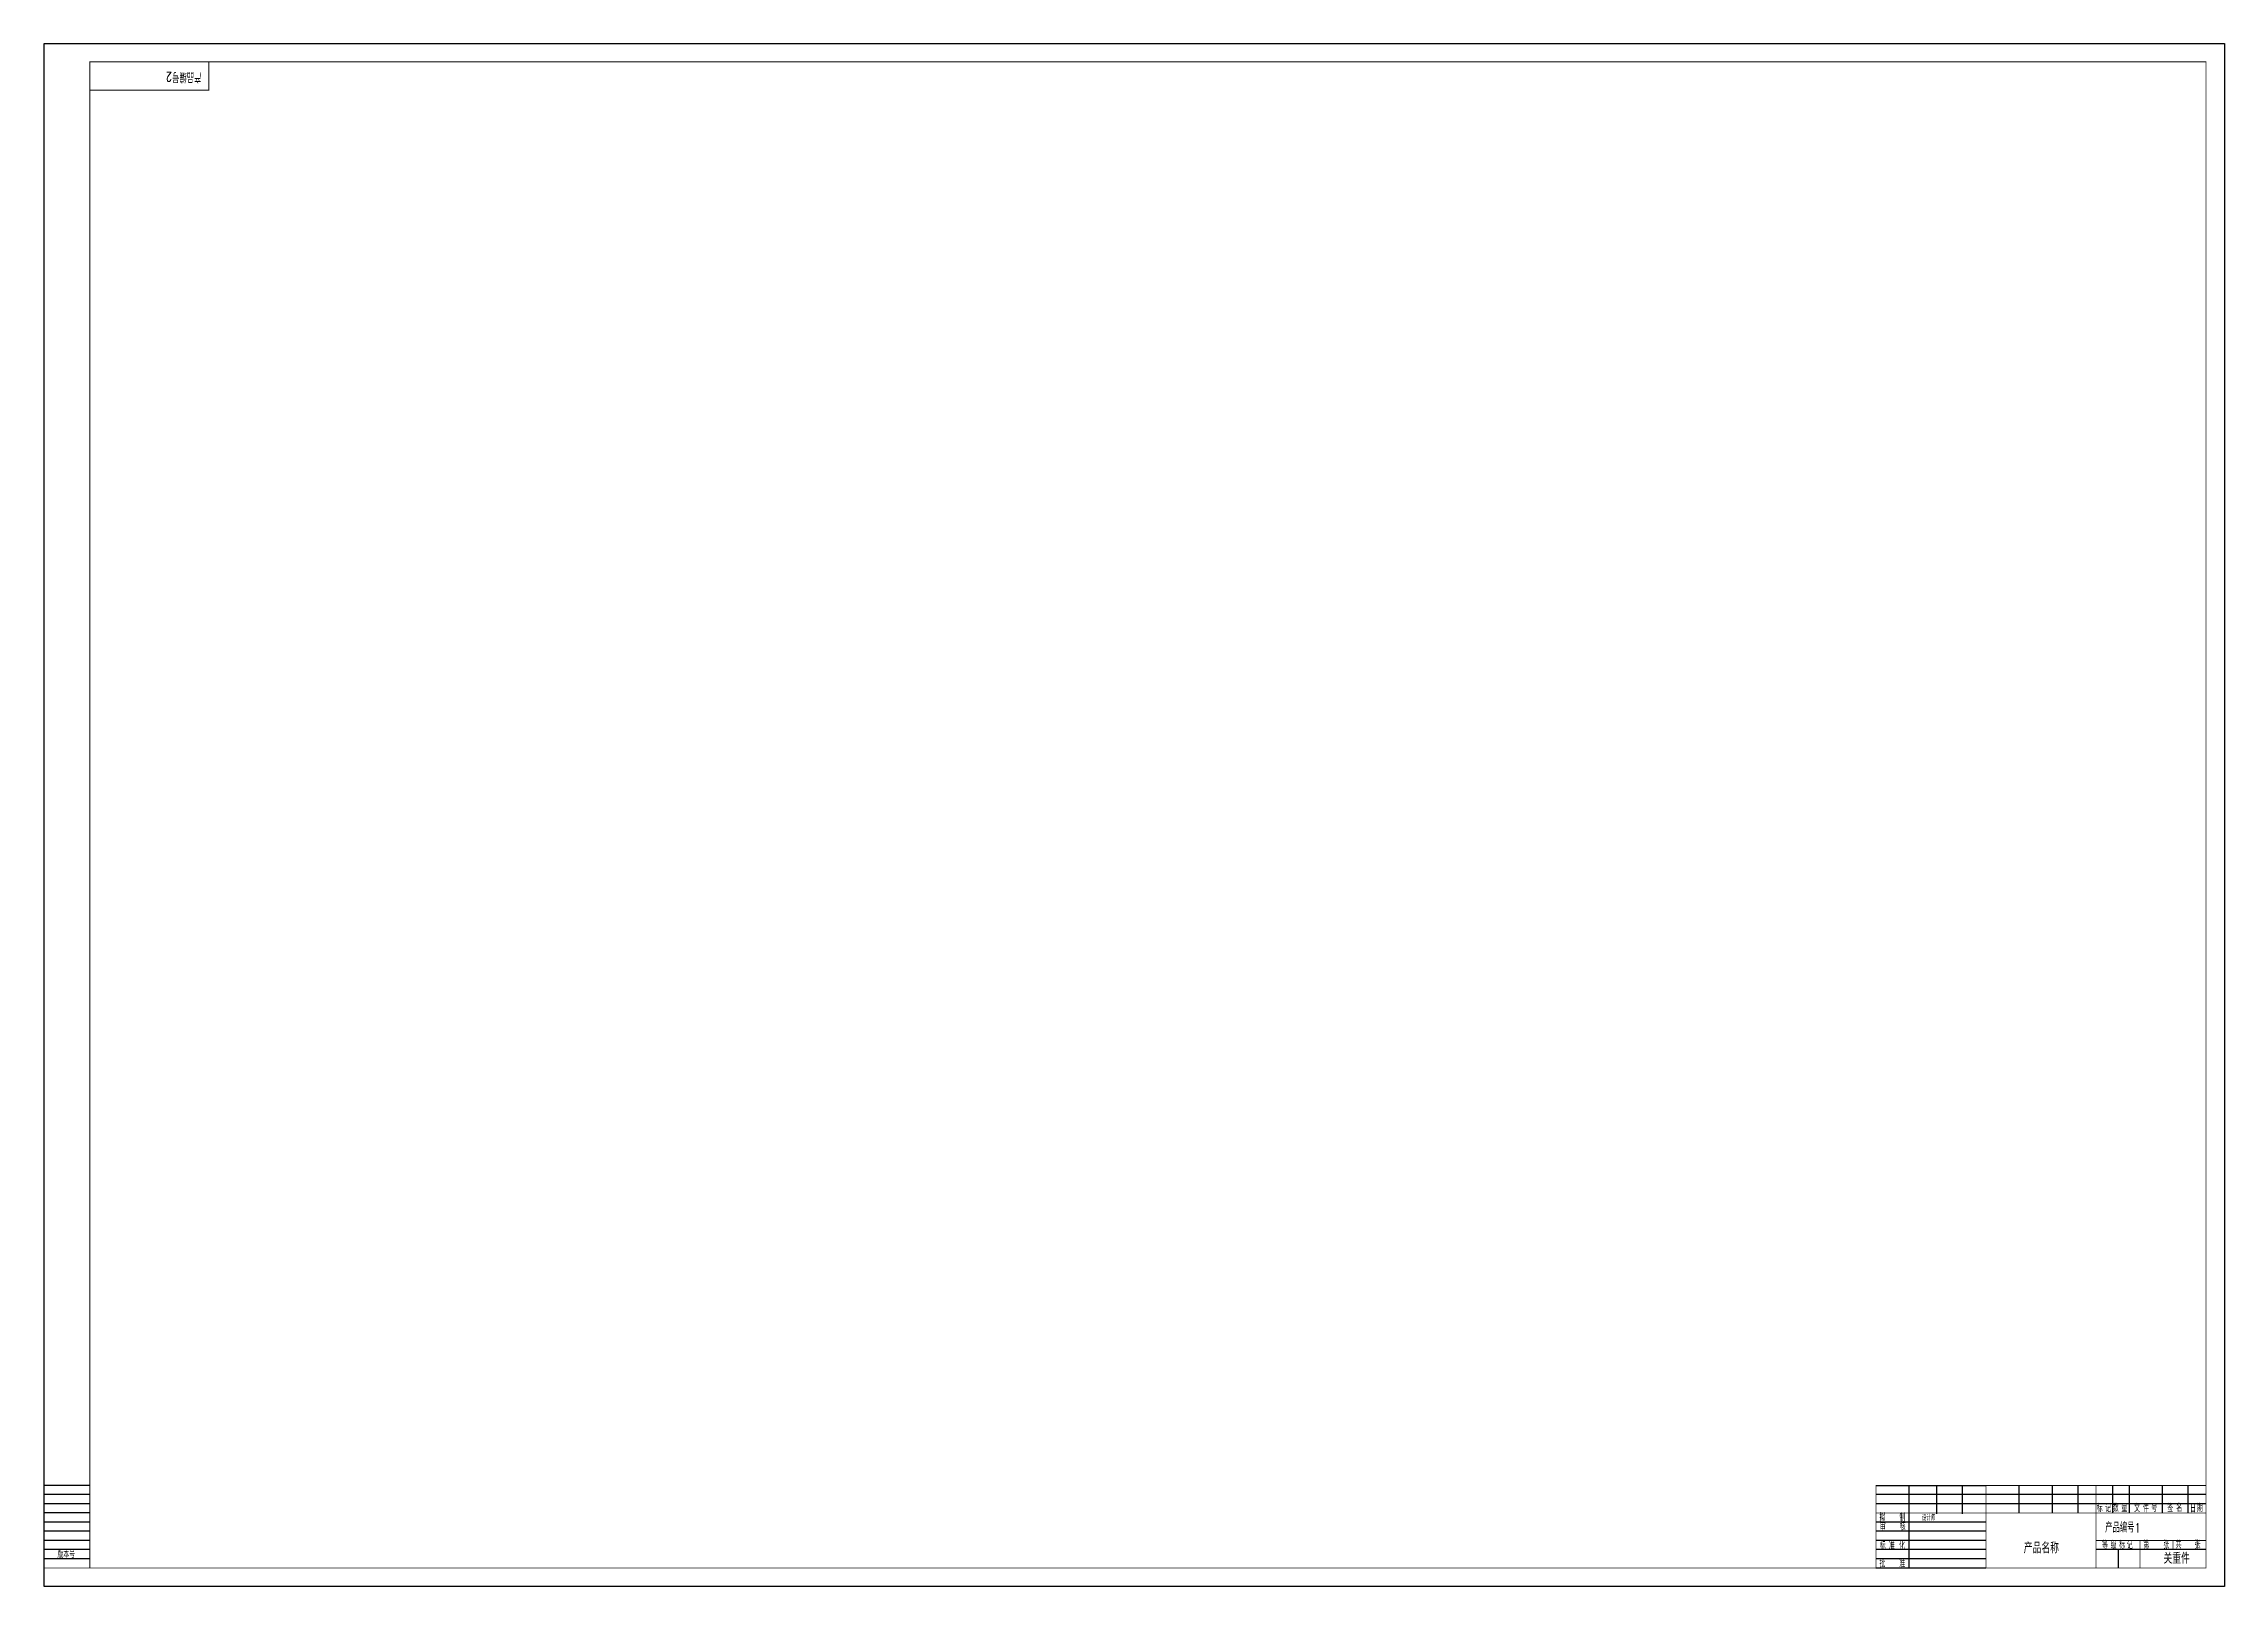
# Model space of a CAD drawing. Header units: inches. Extents: x -3640 to 2054, y -2291 to 954.
# Drawn here: x -2365 to -1176, y -264 to 577 of the extents above; entities that cross this region are included whole.
import ezdxf
from ezdxf.enums import TextEntityAlignment as Align

# ---------------------------------------------------------------- set-up
doc = ezdxf.new("R2010")
doc.units = ezdxf.units.IN
doc.header["$MEASUREMENT"] = 0
doc.layers.add('图框', color=7, linetype='Continuous')
doc.styles.add('L', font='ROMANC.shx', dxfattribs={"width": 0.8, "bigfont": 'gbcbig.shx'})

msp = doc.modelspace()

# ---------------------------------------------------------------- linework, layer by layer
for p, q in [((-2339.6, -208.7), (-2364.6, -208.7)), ((-2339.6, -213.7), (-2364.6, -213.7)), ((-2339.6, -218.7), (-2364.6, -218.7)), ((-2339.6, -223.7), (-2364.6, -223.7)), ((-2339.6, -228.7), (-2364.6, -228.7)), ((-2339.6, -233.7), (-2364.6, -233.7)), ((-2339.6, -238.7), (-2364.6, -238.7)), ((-2339.6, -243.7), (-2364.6, -243.7)), ((-2339.6, -248.7), (-2364.6, -248.7))]:
    msp.add_line(p, q)
at = {"lineweight": -3}
msp.add_line((-1365.6, -208.7), (-1305.6, -208.7), dxfattribs=at)
at = {"const_width": 0.5}
for points in [[(-2274.8, 567.2), (-2274.8, 551.9), (-2339.6, 551.9)], [(-2339.6, 552), (-2339.6, 567.3), (-2274.8, 567.3)], [(-1365.6, -208.7), (-1365.6, -253.7)], [(-1305.6, -253.7), (-1305.6, -208.7), (-1185.6, -208.7)], [(-1245.6, -208.7), (-1245.6, -253.7)], [(-1185.6, -223.7), (-1365.6, -223.7)], [(-1185.6, -238.7), (-1245.6, -238.7)], [(-1221.6, -238.7), (-1221.6, -253.7)], [(-1203.6, -238.7), (-1203.6, -243.7)], [(-2339.2, -253.7), (-2364.6, -253.7)]]:
    msp.add_lwpolyline(points, dxfattribs=at)
for points in [[(-1185.6, -213.7), (-1365.6, -213.7)], [(-1347.6, -208.7), (-1347.6, -253.7)], [(-1332.6, -209.1), (-1332.6, -224.1)], [(-1318.6, -209.1), (-1318.6, -224.1)], [(-1287.6, -208.7), (-1287.6, -223.7)], [(-1269.6, -208.7), (-1269.6, -223.7)], [(-1255.6, -208.7), (-1255.6, -223.7)], [(-1236.6, -208.7), (-1236.6, -223.7)], [(-1227.6, -208.7), (-1227.6, -223.7)], [(-1209.6, -208.7), (-1209.6, -223.7)], [(-1195.6, -208.7), (-1195.6, -223.7)], [(-1185.6, -218.7), (-1365.6, -218.7)], [(-1305.6, -228.7), (-1365.6, -228.7)], [(-1305.6, -233.7), (-1365.6, -233.7)], [(-1305.6, -238.7), (-1365.6, -238.7)], [(-1305.6, -243.7), (-1365.6, -243.7)], [(-1305.6, -248.7), (-1365.6, -248.7)], [(-1185.6, -243.7), (-1245.6, -243.7)], [(-1233.6, -243.7), (-1233.6, -253.7)], [(-1305.6, -253.7), (-1365.6, -253.7)]]:
    msp.add_lwpolyline(points)
at = {"layer": '图框'}
msp.add_lwpolyline([(-1175.6, -263.7), (-2364.6, -263.7), (-2364.6, 577.3), (-1175.6, 577.3)], close=True, dxfattribs=at)
at = {"layer": '图框', "const_width": 0.5}
msp.add_lwpolyline([(-1185.6, -253.7), (-2339.6, -253.7), (-2339.6, 567.3), (-1185.6, 567.3)], close=True, dxfattribs=at)

# ---------------------------------------------------------------- texts
at = {"style": 'L', "width": 0.8}
for s, p in [('拟', (-1363.7, -228.2)), ('制', (-1352.8, -228.4)), ('标', (-1245.2, -223.2)), ('记', (-1240.6, -223.2)), ('数', (-1236.4, -223.1)), ('量', (-1231.7, -223.1)), ('文', (-1224.8, -223.2)), ('件', (-1220, -223.2)), ('号', (-1215.4, -223.1)), ('签  ', (-1206.7, -223.1)), ('名', (-1201.8, -223)), ('日', (-1194.3, -223.3)), ('期', (-1190.6, -223.1)), ('审   ', (-1363.5, -233.3)), ('核', (-1352.6, -233.1)), ('版本号', (-2357.3, -248.3)), ('批', (-1363.7, -253.3)), ('标', (-1363.5, -243.7)), ('准', (-1358.5, -243.6)), ('化', (-1353, -243.6)), ('准', (-1352.9, -253.5)), ('等', (-1242.3, -243.3)), ('级', (-1237.6, -243.3)), ('标', (-1233, -243.3)), ('记', (-1228.8, -243.3)), ('第  ', (-1219.8, -243.2)), ('张', (-1208.9, -243.2)), ('共   张', (-1202.2, -243.1))]:
    msp.add_text(s, height=4, dxfattribs=at).set_placement(p)
msp.add_attdef('产品编号2', (-2278.8, 561.7), 'BM2.617.30015DL', height=5, rotation=180, dxfattribs=at)
for tag, p, s, height in [('设计师', (-1340.5, -227.9), '刘漾  2015-01-12', 3), ('产品编号1', (-1240.6, -234.3), 'BM2.617.30015DL', 5), ('关重件', (-1208.8, -251.4), '全职', 6)]:
    msp.add_attdef(tag, p, s, height=height, dxfattribs=at)
msp.add_attdef('产品名称', text='电路图', height=6, dxfattribs=at).set_placement((-1275.4, -245.7), align=Align.CENTER)

doc.saveas('drawing.dxf')
